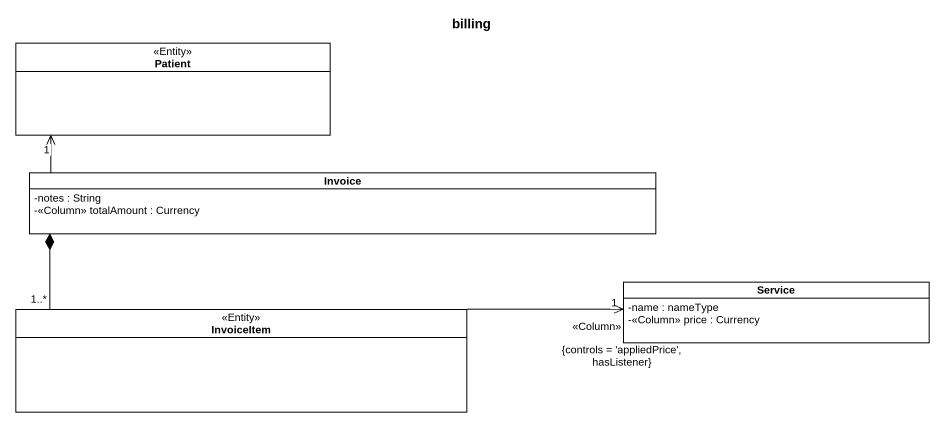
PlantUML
@startuml
title billing
hide circle
hide empty members
skinparam classAttributeIconSize 0
class Patient <<Entity>>
class Invoice {
  -notes : String
  -<<Column>> totalAmount : Currency
}
class InvoiceItem <<Entity>>
class Service {
  -name : nameType
  -<<Column>> price : Currency
}
Invoice -up-> "1" Patient
Invoice *-- "1..*" InvoiceItem
InvoiceItem -right-> "1\n<<Column>>\n{controls = 'appliedPrice', hasListener}" Service
@enduml
